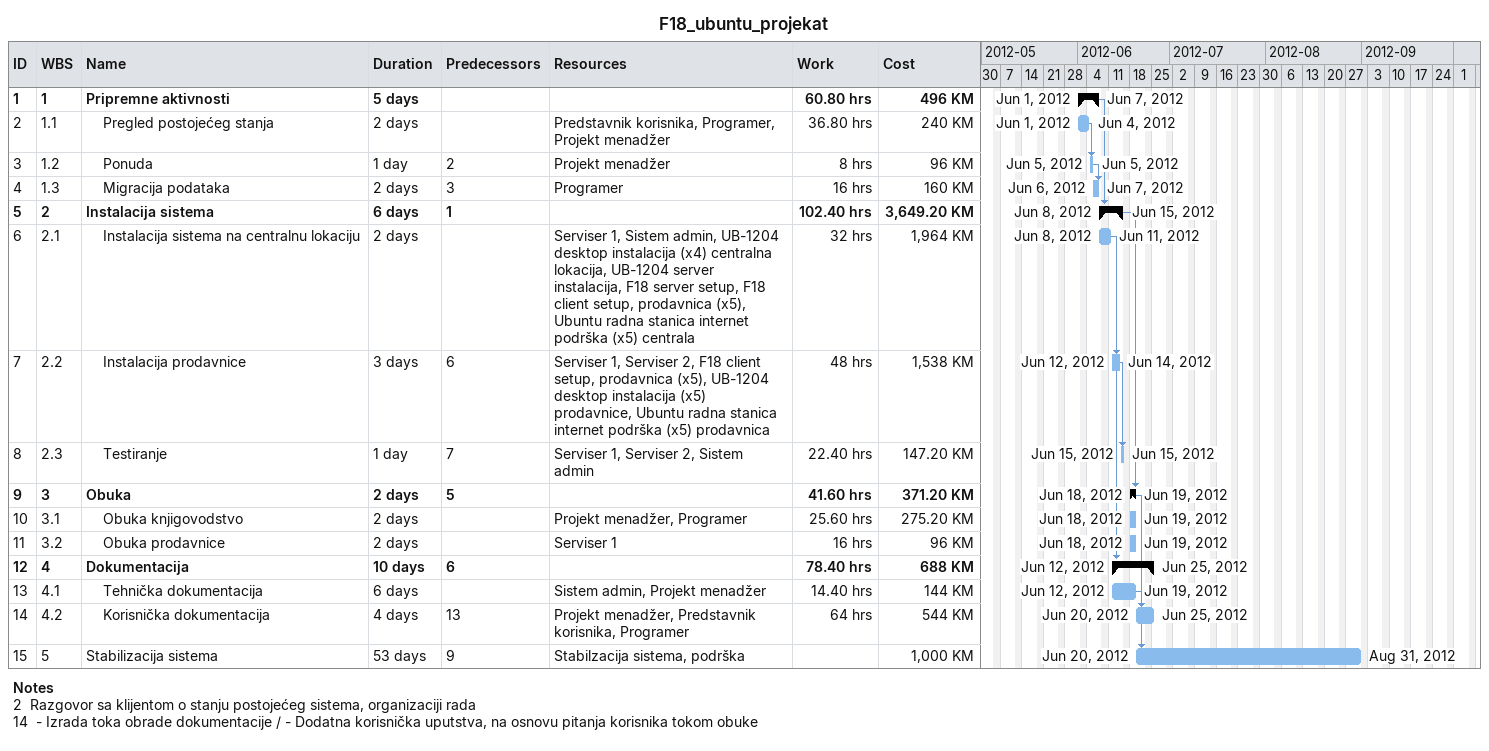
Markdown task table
F18_ubuntu_projekat

| ID | WBS | Task | Duration | Start | Finish | Predecessors | Resources | Work (h) | Cost (KM) |
|---|---|---|---|---|---|---|---|---|---|
| 1 | 1 | **Pripremne aktivnosti** | 5d | 2012-06-01 | 2012-06-07 |  |  | 60.80 | 496 |
| 2 | 1.1 | Pregled postojećeg stanja | 2d | 2012-06-01 | 2012-06-04 |  | Predstavnik korisnika, Programer, Projekt menadžer | 36.80 | 240 |
| 3 | 1.2 | Ponuda | 1d | 2012-06-05 | 2012-06-05 | 2 | Projekt menadžer | 8 | 96 |
| 4 | 1.3 | Migracija podataka | 2d | 2012-06-06 | 2012-06-07 | 3 | Programer | 16 | 160 |
| 5 | 2 | **Instalacija sistema** | 6d | 2012-06-08 | 2012-06-15 | 1 |  | 102.40 | 3649.20 |
| 6 | 2.1 | Instalacija sistema na centralnu lokaciju | 2d | 2012-06-08 | 2012-06-11 |  | Serviser 1, Sistem admin, UB-1204 desktop instalacija (x4) centralna lokacija, UB-1204 server instalacija, F18 server setup, F18 client setup, prodavnica (x5), Ubuntu radna stanica internet podrška (x5) centrala | 32 | 1964 |
| 7 | 2.2 | Instalacija prodavnice | 3d | 2012-06-12 | 2012-06-14 | 6 | Serviser 1, Serviser 2, F18 client setup, prodavnica (x5), UB-1204 desktop instalacija (x5) prodavnice, Ubuntu radna stanica internet podrška (x5) prodavnica | 48 | 1538 |
| 8 | 2.3 | Testiranje | 1d | 2012-06-15 | 2012-06-15 | 7 | Serviser 1, Serviser 2, Sistem admin | 22.40 | 147.20 |
| 9 | 3 | **Obuka** | 2d | 2012-06-18 | 2012-06-19 | 5 |  | 41.60 | 371.20 |
| 10 | 3.1 | Obuka knjigovodstvo | 2d | 2012-06-18 | 2012-06-19 |  | Projekt menadžer, Programer | 25.60 | 275.20 |
| 11 | 3.2 | Obuka prodavnice | 2d | 2012-06-18 | 2012-06-19 |  | Serviser 1 | 16 | 96 |
| 12 | 4 | **Dokumentacija** | 10d | 2012-06-12 | 2012-06-25 | 6 |  | 78.40 | 688 |
| 13 | 4.1 | Tehnička dokumentacija | 6d | 2012-06-12 | 2012-06-19 |  | Sistem admin, Projekt menadžer | 14.40 | 144 |
| 14 | 4.2 | Korisnička dokumentacija | 4d | 2012-06-20 | 2012-06-25 | 13 | Projekt menadžer, Predstavnik korisnika, Programer | 64 | 544 |
| 15 | 5 | Stabilizacija sistema | 53d | 2012-06-20 | 2012-08-31 | 9 | Stabilzacija sistema, podrška |  | 1000 |

Notes
- 2: Razgovor sa klijentom o stanju postojećeg sistema, organizaciji rada
- 14: - Izrada toka obrade dokumentacije / - Dodatna korisnička uputstva, na osnovu pitanja korisnika tokom obuke
